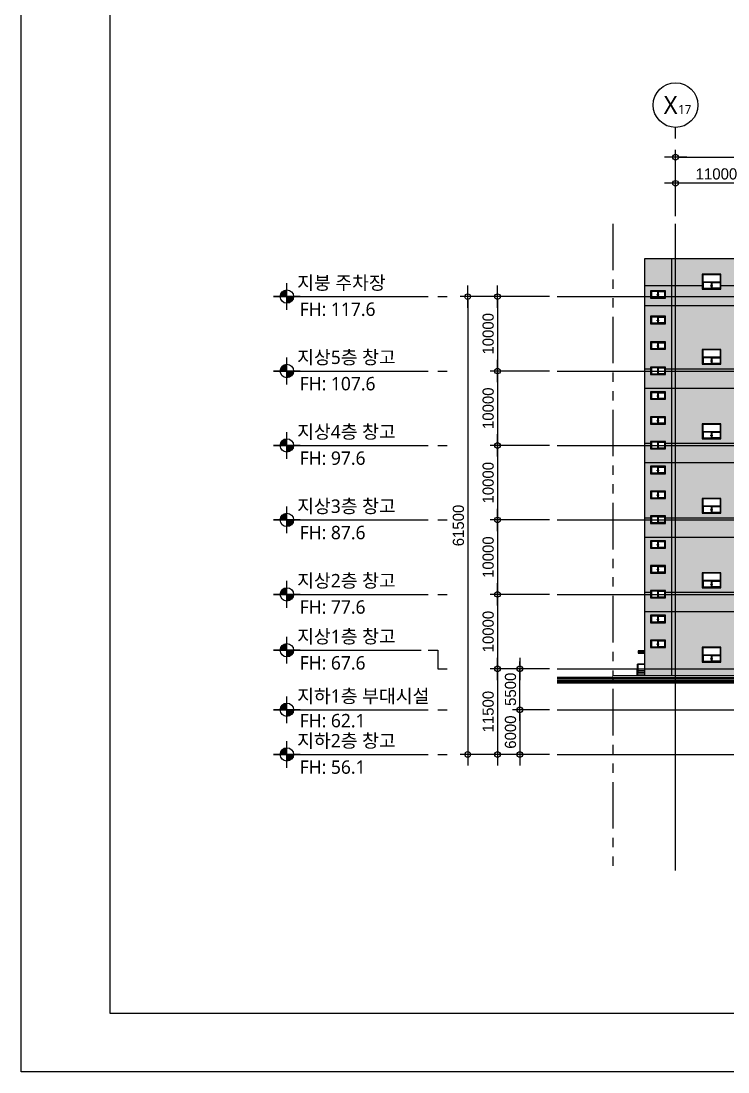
# Model space of a CAD drawing. Header units: millimetres. Extents: x 37653813 to 38677796, y 586285 to 874285.
# Drawn here: x 37653813 to 37748801, y 586285 to 727447 of the extents above; entities that cross this region are included whole.
import ezdxf
from ezdxf.enums import TextEntityAlignment as Align

# ---------------------------------------------------------------- set-up
doc = ezdxf.new("R2010")
doc.units = ezdxf.units.MM
doc.header["$LTSCALE"] = 1000
doc.header["$MEASUREMENT"] = 0
doc.header["$PDSIZE"] = -10
doc.linetypes.add('PHANTOM2', pattern=[1.25, 0.625, -0.125, 0.125, -0.125, 0.125, -0.125])
doc.layers.get('0').update_dxf_attribs({"linetype": 'CONTINUOUS'})
doc.layers.get('Defpoints').update_dxf_attribs({"color": 161, "linetype": 'CONTINUOUS'})
for name, color, linetype in [('cen', 1, 'CONTINUOUS'), ('ELE-2', 3, 'CONTINUOUS'), ('ELE-4', 6, 'CONTINUOUS'), ('ELE2', 3, 'CONTINUOUS'), ('ELE9', 9, 'CONTINUOUS'), ('HAT-253', 253, 'CONTINUOUS'), ('LAND-2', 4, 'CONTINUOUS'), ('NDIM', 7, 'CONTINUOUS'), ('STAIR', 4, 'CONTINUOUS'), ('SYM', 7, 'CONTINUOUS'), ('SYM(AXIS)', 7, 'CONTINUOUS'), ('TEXT(AXIS)', 2, 'CONTINUOUS'), ('WID', 4, 'CONTINUOUS'), ('WIN-G', 252, 'CONTINUOUS'), ('대지경계선', 4, 'PHANTOM2'), ('먹-(배면캐노피)', 10, 'CONTINUOUS'), ('먹-적색 14', 14, 'CONTINUOUS'), ('먹-흰색 255', 255, 'CONTINUOUS')]:
    doc.layers.add(name, color=color, linetype=linetype)
doc.styles.add('CGS', font='cgse', dxfattribs={"bigfont": 'cgs'})
doc.styles.add('나눔바른고딕', font='NanumBarunGothic.ttf')
doc.dimstyles.new('NDIM 1200', dxfattribs={"dimscale": 500, "dimtxt": 3, "dimasz": 1, "dimexe": 2, "dimexo": 2, "dimgap": 1, "dimtad": 1, "dimdec": 0, "dimdsep": 46, "dimtxsty": 'CGS', "dimblk": 'DOT0', "dimcen": 1, "dimdle": 8, "dimclrd": 2, "dimclre": 2, "dimclrt": 2, "dimadec": 0, "dimazin": 0, "dimtfac": 1, "dimtdec": 0, "dimtix": 1, "dimtmove": 2, "dimatfit": 3, "dimldrblk": 'DOT0', "dimfxl": 1, "dimtolj": 1, "dimtzin": 0, "dimlwd": -1, "dimlwe": -1, "dimarcsym": 0})

# ---------------------------------------------------------------- blocks, each defined once
blk = doc.blocks.new('DOT0')
blk.add_line((-3, 0), (3, 0))
at = {"color": 6}
blk.add_circle((0, 0), 0.75, dxfattribs=at)
blk = doc.blocks.new('*D145')
at = {"layer": 'Defpoints', "color": 0, "ltscale": 0.4, "transparency": 16777216}
for p in [(37917751, 709153), (37741751, 700227), (37917751, 700227)]:
    blk.add_point(p, dxfattribs=at)
at = {"layer": 'NDIM', "ltscale": 0.4, "transparency": 16777216}
for p, q in [((37741751, 701227), (37741751, 710153)), ((37917751, 701227), (37917751, 710153)), ((37742251, 709153), (37917251, 709153))]:
    blk.add_line(p, q, dxfattribs=at)
at = {"layer": 'NDIM', "ltscale": 0.4, "transparency": 16777216, "xscale": 500, "yscale": 500, "zscale": 500, "rotation": 180}
blk.add_blockref('DOT0', (37741751, 709153), dxfattribs=at)
at = {"layer": 'NDIM', "ltscale": 0.4, "transparency": 16777216, "xscale": 500, "yscale": 500, "zscale": 500}
blk.add_blockref('DOT0', (37917751, 709153), dxfattribs=at)
at = {"layer": 'NDIM', "ltscale": 0.4, "transparency": 16777216, "insert": (37829751, 710403), "char_height": 1500, "attachment_point": 5, "style": 'CGS'}
blk.add_mtext('\\A1;176000', dxfattribs=at)
blk = doc.blocks.new('*D146')
at = {"layer": 'Defpoints', "color": 0, "ltscale": 0.4, "transparency": 16777216}
for p in [(37741751, 705653), (37741751, 700227), (37752751, 700227)]:
    blk.add_point(p, dxfattribs=at)
at = {"layer": 'NDIM', "ltscale": 0.4, "transparency": 16777216}
for p, q in [((37741751, 701227), (37741751, 706653)), ((37752751, 701227), (37752751, 706653)), ((37752251, 705653), (37742251, 705653))]:
    blk.add_line(p, q, dxfattribs=at)
at = {"layer": 'NDIM', "ltscale": 0.4, "transparency": 16777216, "xscale": 500, "yscale": 500, "zscale": 500, "rotation": 180}
blk.add_blockref('DOT0', (37741751, 705653), dxfattribs=at)
at = {"layer": 'NDIM', "ltscale": 0.4, "transparency": 16777216, "xscale": 500, "yscale": 500, "zscale": 500}
blk.add_blockref('DOT0', (37752751, 705653), dxfattribs=at)
at = {"layer": 'NDIM', "ltscale": 0.4, "transparency": 16777216, "insert": (37747251, 706903), "char_height": 1500, "attachment_point": 5, "style": 'CGS'}
blk.add_mtext('\\A1;11000', dxfattribs=at)
blk = doc.blocks.new('A$C2F20087E')
at = {"layer": 'SYM(AXIS)'}
blk.add_line((600, 0), (600, 300), dxfattribs=at)
blk.add_circle((600, 900), 600, dxfattribs=at)
blk = doc.blocks.new('*D172')
at = {"layer": 'Defpoints', "color": 0, "ltscale": 0.4, "transparency": 16777216}
for p in [(37725834, 650434), (37717834, 640434), (37725834, 640434)]:
    blk.add_point(p, dxfattribs=at)
at = {"layer": 'NDIM', "ltscale": 0.4, "transparency": 16777216}
for p, q in [((37724834, 650434), (37716834, 650434)), ((37717834, 649934), (37717834, 640934)), ((37724834, 640434), (37716834, 640434))]:
    blk.add_line(p, q, dxfattribs=at)
at = {"layer": 'NDIM', "ltscale": 0.4, "transparency": 16777216, "xscale": 500, "yscale": 500, "zscale": 500}
for p, rotation in [((37717834, 650434), 90), ((37717834, 640434), 270)]:
    blk.add_blockref('DOT0', p, dxfattribs=dict(at, rotation=rotation))
at = {"layer": 'NDIM', "ltscale": 0.4, "transparency": 16777216, "insert": (37716584, 645434), "char_height": 1500, "attachment_point": 5, "rotation": 90, "style": 'CGS'}
blk.add_mtext('\\A1;10000', dxfattribs=at)
blk = doc.blocks.new('*D173')
at = {"layer": 'Defpoints', "color": 0, "ltscale": 0.4, "transparency": 16777216}
for p in [(37725834, 660434), (37717834, 650434), (37725834, 650434)]:
    blk.add_point(p, dxfattribs=at)
at = {"layer": 'NDIM', "ltscale": 0.4, "transparency": 16777216}
for p, q in [((37724834, 660434), (37716834, 660434)), ((37717834, 659934), (37717834, 650934)), ((37724834, 650434), (37716834, 650434))]:
    blk.add_line(p, q, dxfattribs=at)
at = {"layer": 'NDIM', "ltscale": 0.4, "transparency": 16777216, "xscale": 500, "yscale": 500, "zscale": 500}
for p, rotation in [((37717834, 660434), 90), ((37717834, 650434), 270)]:
    blk.add_blockref('DOT0', p, dxfattribs=dict(at, rotation=rotation))
at = {"layer": 'NDIM', "ltscale": 0.4, "transparency": 16777216, "insert": (37716584, 655434), "char_height": 1500, "attachment_point": 5, "rotation": 90, "style": 'CGS'}
blk.add_mtext('\\A1;10000', dxfattribs=at)
blk = doc.blocks.new('*D174')
at = {"layer": 'Defpoints', "color": 0, "ltscale": 0.4, "transparency": 16777216}
for p in [(37725834, 670434), (37717834, 660434), (37725834, 660434)]:
    blk.add_point(p, dxfattribs=at)
at = {"layer": 'NDIM', "ltscale": 0.4, "transparency": 16777216}
for p, q in [((37724834, 670434), (37716834, 670434)), ((37717834, 669934), (37717834, 660934)), ((37724834, 660434), (37716834, 660434))]:
    blk.add_line(p, q, dxfattribs=at)
at = {"layer": 'NDIM', "ltscale": 0.4, "transparency": 16777216, "xscale": 500, "yscale": 500, "zscale": 500}
for p, rotation in [((37717834, 670434), 90), ((37717834, 660434), 270)]:
    blk.add_blockref('DOT0', p, dxfattribs=dict(at, rotation=rotation))
at = {"layer": 'NDIM', "ltscale": 0.4, "transparency": 16777216, "insert": (37716584, 665434), "char_height": 1500, "attachment_point": 5, "rotation": 90, "style": 'CGS'}
blk.add_mtext('\\A1;10000', dxfattribs=at)
blk = doc.blocks.new('*D175')
at = {"layer": 'Defpoints', "color": 0, "ltscale": 0.4, "transparency": 16777216}
for p in [(37725834, 680434), (37717834, 670434), (37725834, 670434)]:
    blk.add_point(p, dxfattribs=at)
at = {"layer": 'NDIM', "ltscale": 0.4, "transparency": 16777216}
for p, q in [((37724834, 680434), (37716834, 680434)), ((37717834, 679934), (37717834, 670934)), ((37724834, 670434), (37716834, 670434))]:
    blk.add_line(p, q, dxfattribs=at)
at = {"layer": 'NDIM', "ltscale": 0.4, "transparency": 16777216, "xscale": 500, "yscale": 500, "zscale": 500}
for p, rotation in [((37717834, 680434), 90), ((37717834, 670434), 270)]:
    blk.add_blockref('DOT0', p, dxfattribs=dict(at, rotation=rotation))
at = {"layer": 'NDIM', "ltscale": 0.4, "transparency": 16777216, "insert": (37716584, 675434), "char_height": 1500, "attachment_point": 5, "rotation": 90, "style": 'CGS'}
blk.add_mtext('\\A1;10000', dxfattribs=at)
blk = doc.blocks.new('*D176')
at = {"layer": 'Defpoints', "color": 0, "ltscale": 0.4, "transparency": 16777216}
for p in [(37725834, 690434), (37717834, 680434), (37725834, 680434)]:
    blk.add_point(p, dxfattribs=at)
at = {"layer": 'NDIM', "ltscale": 0.4, "transparency": 16777216}
for p, q in [((37724834, 690434), (37716834, 690434)), ((37717834, 689934), (37717834, 680934)), ((37724834, 680434), (37716834, 680434))]:
    blk.add_line(p, q, dxfattribs=at)
at = {"layer": 'NDIM', "ltscale": 0.4, "transparency": 16777216, "xscale": 500, "yscale": 500, "zscale": 500}
for p, rotation in [((37717834, 690434), 90), ((37717834, 680434), 270)]:
    blk.add_blockref('DOT0', p, dxfattribs=dict(at, rotation=rotation))
at = {"layer": 'NDIM', "ltscale": 0.4, "transparency": 16777216, "insert": (37716584, 685434), "char_height": 1500, "attachment_point": 5, "rotation": 90, "style": 'CGS'}
blk.add_mtext('\\A1;10000', dxfattribs=at)
blk = doc.blocks.new('*D177')
at = {"layer": 'Defpoints', "color": 0, "ltscale": 0.4, "transparency": 16777216}
for p in [(37725834, 690434), (37713834, 628934), (37725834, 628934)]:
    blk.add_point(p, dxfattribs=at)
at = {"layer": 'NDIM', "ltscale": 0.4, "transparency": 16777216}
for p, q in [((37724834, 690434), (37712834, 690434)), ((37713834, 689934), (37713834, 629434)), ((37724834, 628934), (37712834, 628934))]:
    blk.add_line(p, q, dxfattribs=at)
at = {"layer": 'NDIM', "ltscale": 0.4, "transparency": 16777216, "xscale": 500, "yscale": 500, "zscale": 500}
for p, rotation in [((37713834, 690434), 90), ((37713834, 628934), 270)]:
    blk.add_blockref('DOT0', p, dxfattribs=dict(at, rotation=rotation))
at = {"layer": 'NDIM', "ltscale": 0.4, "transparency": 16777216, "insert": (37712584, 659684), "char_height": 1500, "attachment_point": 5, "rotation": 90, "style": 'CGS'}
blk.add_mtext('\\A1;61500', dxfattribs=at)
blk = doc.blocks.new('*D178')
at = {"layer": 'Defpoints', "color": 0, "ltscale": 0.4, "transparency": 16777216}
for p in [(37725834, 634934), (37720834, 628934), (37725834, 628934)]:
    blk.add_point(p, dxfattribs=at)
at = {"layer": 'NDIM', "ltscale": 0.4, "transparency": 16777216}
for p, q in [((37724834, 634934), (37719834, 634934)), ((37720834, 634434), (37720834, 629434)), ((37724834, 628934), (37719834, 628934))]:
    blk.add_line(p, q, dxfattribs=at)
at = {"layer": 'NDIM', "ltscale": 0.4, "transparency": 16777216, "xscale": 500, "yscale": 500, "zscale": 500}
for p, rotation in [((37720834, 634934), 90), ((37720834, 628934), 270)]:
    blk.add_blockref('DOT0', p, dxfattribs=dict(at, rotation=rotation))
at = {"layer": 'NDIM', "ltscale": 0.4, "transparency": 16777216, "insert": (37719584, 631934), "char_height": 1500, "attachment_point": 5, "rotation": 90, "style": 'CGS'}
blk.add_mtext('\\A1;6000', dxfattribs=at)
blk = doc.blocks.new('*D179')
at = {"layer": 'Defpoints', "color": 0, "ltscale": 0.4, "transparency": 16777216}
for p in [(37720834, 640434), (37725834, 640434), (37725834, 634934)]:
    blk.add_point(p, dxfattribs=at)
at = {"layer": 'NDIM', "ltscale": 0.4, "transparency": 16777216}
for p, q in [((37720834, 640934), (37720834, 641434)), ((37724834, 640434), (37719834, 640434)), ((37720834, 634934), (37720834, 640434)), ((37724834, 634934), (37719834, 634934)), ((37720834, 634434), (37720834, 633934))]:
    blk.add_line(p, q, dxfattribs=at)
at = {"layer": 'NDIM', "ltscale": 0.4, "transparency": 16777216, "xscale": 500, "yscale": 500, "zscale": 500}
for p, rotation in [((37720834, 640434), 270), ((37720834, 634934), 90)]:
    blk.add_blockref('DOT0', p, dxfattribs=dict(at, rotation=rotation))
at = {"layer": 'NDIM', "ltscale": 0.4, "transparency": 16777216, "insert": (37719584, 637684), "char_height": 1500, "attachment_point": 5, "rotation": 90, "style": 'CGS'}
blk.add_mtext('\\A1;5500', dxfattribs=at)
blk = doc.blocks.new('*D180')
at = {"layer": 'Defpoints', "color": 0, "ltscale": 0.4, "transparency": 16777216}
for p in [(37725834, 640434), (37717834, 628934), (37725834, 628934)]:
    blk.add_point(p, dxfattribs=at)
at = {"layer": 'NDIM', "ltscale": 0.4, "transparency": 16777216}
for p, q in [((37724834, 640434), (37716834, 640434)), ((37717834, 639934), (37717834, 629434)), ((37724834, 628934), (37716834, 628934))]:
    blk.add_line(p, q, dxfattribs=at)
at = {"layer": 'NDIM', "ltscale": 0.4, "transparency": 16777216, "xscale": 500, "yscale": 500, "zscale": 500}
for p, rotation in [((37717834, 640434), 90), ((37717834, 628934), 270)]:
    blk.add_blockref('DOT0', p, dxfattribs=dict(at, rotation=rotation))
at = {"layer": 'NDIM', "ltscale": 0.4, "transparency": 16777216, "insert": (37716584, 634684), "char_height": 1500, "attachment_point": 5, "rotation": 90, "style": 'CGS'}
blk.add_mtext('\\A1;11500', dxfattribs=at)
blk = doc.blocks.new('A$C19853FC8')
at = {"layer": 'SYM'}
for p, q in [((1800, 0), (1800, 3600)), ((3600, 1800), (0, 1800))]:
    blk.add_line(p, q, dxfattribs=at)
blk.add_circle((1800, 1800), 900, dxfattribs=at)
for points in [[(900, 1800), (1800, 2700), (914, 1959), (1643, 2686)], [(914, 1959), (1643, 2686), (954, 2112), (1492, 2646)], [(954, 2112), (1492, 2646), (1025, 2260), (1346, 2576)], [(1025, 2260), (1346, 2576), (1109, 2378), (1222, 2491)], [(1800, 900), (2700, 1800), (1959, 914), (2686, 1643)], [(1959, 914), (2686, 1643), (2112, 954), (2646, 1492)], [(2112, 954), (2646, 1492), (2260, 1025), (2576, 1346)], [(2260, 1025), (2576, 1346), (2378, 1109), (2491, 1222)]]:
    blk.add_solid(points, dxfattribs=at)
at = {"layer": 'SYM', "linetype": 'Continuous'}
for points in [[(1800, 2700), (1800, 1800), (900, 1800)], [(2700, 1800), (1800, 900), (1800, 1800)]]:
    blk.add_solid(points, dxfattribs=at)
blk = doc.blocks.new('A$C69772d3e')
at = {"layer": 'SYM', "ltscale": 1000}
for p, q in [((0, 67020), (20800, 67020)), ((22063, 67020), (23326, 67020)), ((0, 57020), (20800, 57020)), ((22063, 57020), (23326, 57020)), ((0, 47020), (20800, 47020)), ((22063, 47020), (23326, 47020)), ((0, 37020), (20800, 37020)), ((22063, 37020), (23326, 37020)), ((0, 27020), (20800, 27020)), ((22063, 27020), (23326, 27020)), ((0, 19520), (19825, 19520)), ((22063, 17020), (23326, 17020)), ((0, 11520), (20800, 11520)), ((22063, 11520), (23326, 11520)), ((0, 5520), (20800, 5520)), ((22063, 5520), (23326, 5520))]:
    blk.add_line(p, q, dxfattribs=at)
blk.add_lwpolyline([(20800, 19520), (22063, 19520), (22063, 17020)], dxfattribs=at)
at = {"ltscale": 1000}
for p in [(0, 65220), (0, 55220), (0, 45220), (0, 35220), (0, 25220), (0, 17720), (0, 9720), (0, 3720)]:
    blk.add_blockref('A$C19853FC8', p, dxfattribs=at)
at = {"layer": 'TEXT(AXIS)', "style": '나눔바른고딕'}
for s, p in [('지붕 주차장', (3181, 67964)), ('FH: 117.6', (3523, 64424)), ('지상5층 창고', (3181, 57964)), ('FH: 107.6', (3523, 54424)), ('지상4층 창고', (3181, 47964)), ('FH: 97.6', (3523, 44424)), ('지상3층 창고', (3181, 37964)), ('FH: 87.6', (3523, 34424)), ('지상2층 창고', (3181, 27964)), ('FH: 77.6', (3523, 24424)), ('지상1층 창고', (3181, 20464)), ('FH: 67.6', (3523, 16924)), ('지하1층 부대시설', (3181, 12464)), ('FH: 62.1', (3523, 9161)), ('지하2층 창고', (3181, 6464)), ('FH: 56.1', (3523, 2924))]:
    blk.add_text(s, height=1800, dxfattribs=at).set_placement(p)
blk = doc.blocks.new('SDFSDFSDFSDFSF')
at = {"layer": 'cen', "ltscale": 0.1}
blk.add_line((37729151, 613334), (37729151, 700227), dxfattribs=at)
at = {"layer": 'cen', "ltscale": 5}
for p, q in [((37713235, 690434), (37984419, 690434)), ((37713235, 680434), (37984419, 680434)), ((37713235, 670434), (37984419, 670434)), ((37713235, 660434), (37984419, 660434)), ((37713235, 650434), (37984419, 650434)), ((37713235, 640434), (37984419, 640434)), ((37713235, 634934), (37984419, 634934)), ((37713235, 628934), (37984419, 628934))]:
    blk.add_line(p, q, dxfattribs=at)
blk = doc.blocks.new('sdjnfksjdfsdf')
at = {"ltscale": 0.1}
for points in [[(37711260, 566574), (37753410, 566574), (37753410, 566374), (37711260, 566374)], [(37762910, 566574), (37899560, 566574), (37899560, 566374), (37762910, 566374)], [(37909660, 566574), (37967057, 566574), (37967057, 566374), (37909660, 566374)]]:
    blk.add_wipeout(points, dxfattribs=at)
at = {"layer": 'LAND-2', "ltscale": 0.1}
for points in [[(37711260, 566574), (37753410, 566574)], [(37753410, 566574), (37753410, 566374)], [(37762910, 566574), (37762910, 566374)], [(37762910, 566574), (37899560, 566574)], [(37899560, 566574), (37899560, 566374)], [(37909660, 566574), (37909660, 566374)], [(37909660, 566574), (37967057, 566574)]]:
    blk.add_lwpolyline(points, dxfattribs=at)
blk = doc.blocks.new('2500x2000 aw')
blk.add_wipeout([(0, 2000), (0, 0), (2500, 0), (2500, 2000)])
at = {"layer": 'WID', "ltscale": 1000}
blk.add_line((1275, 940), (1275, 60), dxfattribs=at)
for points in [[(0, 0), (2500, 0), (2500, 2000), (0, 2000)], [(2440, 1940), (60, 1940), (60, 1000), (2440, 1000)], [(60, 60), (2440, 60), (2440, 940), (60, 940)]]:
    blk.add_lwpolyline(points, close=True, dxfattribs=at)
at = {"layer": 'WIN-G'}
for points in [[(1225, 890), (110, 890), (110, 110), (1225, 110)], [(1126, 490), (1195, 450), (1126, 410)], [(1374, 490), (1305, 450), (1374, 410)]]:
    blk.add_lwpolyline(points, close=True, dxfattribs=at)
blk.add_lwpolyline([(1275, 890), (2390, 890), (2390, 110), (1275, 110)], dxfattribs=at)
at = {"layer": 'Defpoints', "style": '나눔바른고딕'}
blk.add_text('상온용AW(2.5X2.0)', height=25, dxfattribs=at).set_placement((2164, 17))
blk = doc.blocks.new('AW(2.0X1.0)')
at = {"ltscale": 1000}
blk.add_wipeout([(887455, -28823), (889455, -28823), (889455, -27823), (887455, -27823)], dxfattribs=at).dxf.layer = 'WID'
at = {"layer": 'WID', "ltscale": 1000}
blk.add_line((888480, -27883), (888480, -28763), dxfattribs=at)
for points in [[(887455, -28823), (889455, -28823), (889455, -27823), (887455, -27823)], [(887515, -28763), (889395, -28763), (889395, -27883), (887515, -27883)]]:
    blk.add_lwpolyline(points, close=True, dxfattribs=at)
at = {"layer": 'WIN-G'}
for points in [[(888430, -27933), (887565, -27933), (887565, -28713), (888430, -28713)], [(888331, -28333), (888400, -28373), (888331, -28413)], [(888579, -28333), (888510, -28373), (888579, -28413)]]:
    blk.add_lwpolyline(points, close=True, dxfattribs=at)
blk.add_lwpolyline([(888480, -27933), (889345, -27933), (889345, -28713), (888480, -28713)], dxfattribs=at)
at = {"layer": 'Defpoints', "style": '나눔바른고딕'}
blk.add_text('상온용AW(2.0X1.0)', height=25, dxfattribs=at).set_placement((889119, -28806))

msp = doc.modelspace()

# ---------------------------------------------------------------- hatches: boundary and pattern name
at = {"layer": '먹-(배면캐노피)', "ltscale": 0.1}
h = msp.add_hatch(color=256, dxfattribs=at)
h.dxf.hatch_style = 1
h.paths.add_polyline_path([(37736726.1, 642534.4), (37736726.1, 642834.4), (37737601.1, 642834.4), (37737601.1, 642534.4)])
at = {"layer": '먹-적색 14', "ltscale": 0.1}
h = msp.add_hatch(dxfattribs=at)
h.set_pattern_fill('DOTS', color=256, scale=3000)
h.paths.add_polyline_path([(37753301.1, 695484.4), (37741201.1, 695484.4), (37741201.1, 639334.4), (37753301.1, 639334.4)])
at = {"layer": '먹-흰색 255', "ltscale": 0.1}
h = msp.add_hatch(dxfattribs=at)
h.set_pattern_fill('DOTS', color=256, scale=3000)
h.paths.add_polyline_path([(37741201.1, 695484.4), (37737601.1, 695484.4), (37737601.1, 639334.4), (37741201.1, 639334.4)])

# ---------------------------------------------------------------- linework, layer by layer
at = {"ltscale": 0.1}
for points in [[(37725834.4, 639334.4), (37992945.1, 639334.4)], [(37725834.4, 639134.4), (37992945.1, 639134.4)], [(37725834.4, 638934.4), (37992945.1, 638934.4)], [(37725834.4, 638734.4), (37992945.1, 638734.4)], [(37725834.4, 638534.4), (37992945.1, 638534.4)]]:
    msp.add_lwpolyline(points, dxfattribs=at)
at = {"layer": 'ELE-2', "ltscale": 0.1}
msp.add_lwpolyline([(37757901.1, 690334.4), (37757901.1, 695484.4), (37741201.1, 695484.4), (37741201.1, 639534.4)], dxfattribs=at)
at = {"layer": 'ELE2'}
msp.add_lwpolyline([(37737601.1, 642834.4), (37736726.1, 642834.4), (37736726.1, 642534.4), (37737601.1, 642534.4)], dxfattribs=at)
at = {"layer": 'ELE9', "ltscale": 0.1}
for p, q in [((37736651.1, 640214.4), (37736651.1, 641059.4)), ((37736651.1, 641059.4), (37736651.1, 640009.4)), ((37736701.1, 640214.4), (37736701.1, 641059.4)), ((37736701.1, 641059.4), (37736701.1, 640009.4)), ((37736651.1, 639534.4), (37736651.1, 640009.4)), ((37736701.1, 639534.4), (37736701.1, 640009.4))]:
    msp.add_line(p, q, dxfattribs=at)
for points in [[(37737601.1, 641059.4), (37736651.1, 641059.4)], [(37737601.1, 641034.4), (37736651.1, 641034.4)]]:
    msp.add_lwpolyline(points, dxfattribs=at)
at = {"layer": 'HAT-253', "ltscale": 0.1}
for points in [[(37737601.1, 691934.4), (37753301.1, 691934.4)], [(37737601.1, 689234.4), (37753301.1, 689234.4)], [(37737601.1, 678134.4), (37753301.1, 678134.4)], [(37737601.1, 668134.4), (37753301.1, 668134.4)], [(37737601.1, 658134.4), (37753301.1, 658134.4)], [(37737601.1, 648134.4), (37753301.1, 648134.4)]]:
    msp.add_lwpolyline(points, dxfattribs=at)
at = {"layer": 'STAIR', "ltscale": 5}
msp.add_line((37736601.1, 639534.4), (37736601.1, 640434.4), dxfattribs=at)
at = {"layer": 'STAIR', "ltscale": 0.1}
for p, q in [((37736601.1, 640434.4), (37737601.1, 640434.4)), ((37736601.1, 640214.4), (37737601.1, 640214.4)), ((37736601.1, 639994.4), (37737601.1, 639994.4)), ((37736601.1, 639774.4), (37737601.1, 639774.4)), ((37736601.1, 639554.4), (37737601.1, 639554.4))]:
    msp.add_line(p, q, dxfattribs=at)
at = {"layer": '대지경계선', "ltscale": 10}
msp.add_lwpolyline([(37733351.1, 700227.2), (37733351.1, 613334.4)], dxfattribs=at)

# ---------------------------------------------------------------- block references
at = {"xscale": 5, "yscale": 5, "zscale": 5}
msp.add_blockref('A$C2F20087E', (37738751.1, 711653), dxfattribs=at)
at = {"ltscale": 0.1}
msp.add_blockref('A$C69772d3e', (37687734.4, 623414.8), dxfattribs=at)

# ---------------------------------------------------------------- texts
at = {"layer": 'TEXT(AXIS)', "style": '나눔바른고딕'}
for s, height, p in [('X', 2400, (37741092.9, 716172.9)), ('17', 1200, (37742989.1, 715573))]:
    msp.add_text(s, height=height, dxfattribs=at).set_placement(p, align=Align.MIDDLE)

# ---------------------------------------------------------------- dimensions: what is measured, and where the dimension line sits
at = {"layer": 'NDIM', "ltscale": 0.4}
for base, p1, p2, angle, picture, middle in [((37917751.1, 709153), (37741751.1, 700227.2), (37917751.1, 700227.2), 0, '*D145', (37829751.1, 710403)), ((37741751.1, 705653), (37752751.1, 700227.2), (37741751.1, 700227.2), 180, '*D146', (37747251.1, 706903)), ((37713834.4, 628934.4), (37725834.4, 690434.4), (37725834.4, 628934.4), 270, '*D177', (37712584.4, 659684.4)), ((37717834.4, 680434.4), (37725834.4, 690434.4), (37725834.4, 680434.4), 270, '*D176', (37716584.4, 685434.4)), ((37717834.4, 670434.4), (37725834.4, 680434.4), (37725834.4, 670434.4), 270, '*D175', (37716584.4, 675434.4)), ((37717834.4, 660434.4), (37725834.4, 670434.4), (37725834.4, 660434.4), 270, '*D174', (37716584.4, 665434.4)), ((37717834.4, 650434.4), (37725834.4, 660434.4), (37725834.4, 650434.4), 270, '*D173', (37716584.4, 655434.4)), ((37717834.4, 640434.4), (37725834.4, 650434.4), (37725834.4, 640434.4), 270, '*D172', (37716584.4, 645434.4)), ((37717834.4, 628934.4), (37725834.4, 640434.4), (37725834.4, 628934.4), 90, '*D180', (37716584.4, 634684.4)), ((37720834.4, 640434.4), (37725834.4, 634934.4), (37725834.4, 640434.4), 90, '*D179', (37719584.4, 637684.4)), ((37720834.4, 628934.4), (37725834.4, 634934.4), (37725834.4, 628934.4), 270, '*D178', (37719584.4, 631934.4))]:
    dim = msp.add_linear_dim(base=base, p1=p1, p2=p2, angle=angle, dimstyle='NDIM 1200', override={"dimclrd": 256, "dimclre": 256, "dimclrt": 256}, dxfattribs=at)
    dim.commit()
    dim.dimension.update_dxf_attribs({"geometry": picture, "text_midpoint": middle})

# ---------------------------------------------------------------- next in the draw order: wipeouts: each hides what was drawn before it
msp.add_wipeout([(37738401.1, 691217.7), (37738401.1, 690217.7), (37740401.1, 690217.7), (37740401.1, 691217.7)]).dxf.layer = 'ELE-2'

# ---------------------------------------------------------------- next in the draw order: block references
msp.add_blockref('AW(2.0X1.0)', (36850946.1, 719040.9))

# ---------------------------------------------------------------- next in the draw order: linework, layer by layer
at = {"layer": 'Defpoints'}
for points in [[(38064313.4, 586285), (37653813.4, 586285), (37653813.4, 874285), (38064313.4, 874285)], [(37665813.4, 866535), (38016813.4, 866535), (38016813.4, 594118.8), (37665813.4, 594118.8)]]:
    msp.add_lwpolyline(points, close=True, dxfattribs=at)
at = {"layer": 'ELE-4', "ltscale": 0.1}
msp.add_lwpolyline([(37741201.1, 695484.4), (37737601.1, 695484.4), (37737601.1, 639334.4)], dxfattribs=at)

# ---------------------------------------------------------------- next in the draw order: block references
for name, p in [('AW(2.0X1.0)', (36850946.1, 705457.5)), ('AW(2.0X1.0)', (36850946.1, 702124.2)), ('AW(2.0X1.0)', (36850946.1, 695457.5)), ('AW(2.0X1.0)', (36850946.1, 692124.2)), ('AW(2.0X1.0)', (36850946.1, 685457.5)), ('AW(2.0X1.0)', (36850946.1, 682124.2)), ('AW(2.0X1.0)', (36850946.1, 675457.5)), ('AW(2.0X1.0)', (36850946.1, 672124.2)), ('sdjnfksjdfsdf', (22091, 72960))]:
    msp.add_blockref(name, p)
at = {"layer": 'HAT-253'}
for p in [(37745351.1, 691434.4), (37745351.1, 681334.4), (37745351.1, 671334.4), (37745351.1, 661334.4), (37745351.1, 651334.4), (37745351.1, 641334.4)]:
    msp.add_blockref('2500x2000 aw', p, dxfattribs=at)

# ---------------------------------------------------------------- next in the draw order: wipeouts: each hides what was drawn before it
for points in [[(37738401.1, 687784.4), (37738401.1, 686784.4), (37740401.1, 686784.4), (37740401.1, 687784.4)], [(37738401.1, 684351), (37738401.1, 683351), (37740401.1, 683351), (37740401.1, 684351)]]:
    msp.add_wipeout(points).dxf.layer = 'ELE-2'

# ---------------------------------------------------------------- next in the draw order: linework, layer by layer
at = {"layer": 'HAT-253', "ltscale": 0.1}
for points in [[(37737601.1, 680734.4), (37753301.1, 680734.4)], [(37737601.1, 670734.4), (37753301.1, 670734.4)], [(37737601.1, 660734.4), (37753301.1, 660734.4)], [(37737601.1, 650734.4), (37753301.1, 650734.4)]]:
    msp.add_lwpolyline(points, dxfattribs=at)

# ---------------------------------------------------------------- next in the draw order: block references
for p in [(36850946.1, 715607.6), (36850946.1, 712174.2)]:
    msp.add_blockref('AW(2.0X1.0)', p)

# ---------------------------------------------------------------- next in the draw order: block references
for p in [(36850946.1, 708790.9), (36850946.1, 698790.9), (36850946.1, 688790.9), (36850946.1, 678790.9)]:
    msp.add_blockref('AW(2.0X1.0)', p)

# ---------------------------------------------------------------- next in the draw order: block references
msp.add_blockref('SDFSDFSDFSDFSF', (12599.7, 0))

doc.saveas('drawing.dxf')
